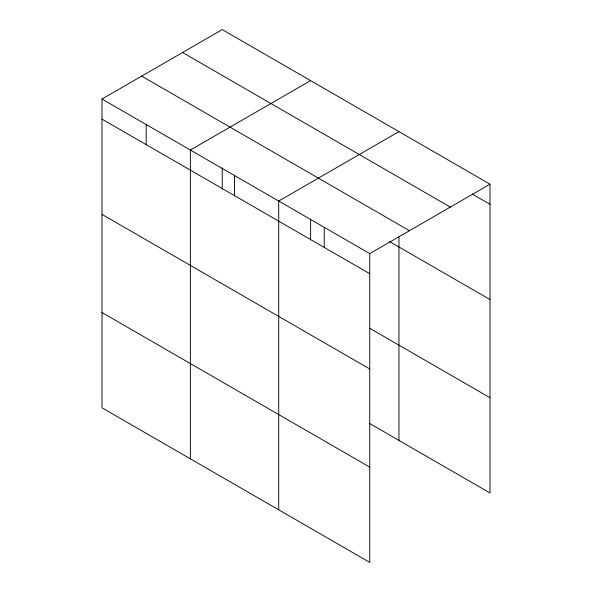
<?xml version="1.0" encoding="UTF-8"?>
<svg xmlns="http://www.w3.org/2000/svg" width="592" height="592" viewBox="0 0 592 592"><rect width="100%" height="100%" fill="white"/><g stroke="black" fill="none" stroke-linecap="round" stroke-linejoin="round"><path stroke-width="0.89" d="M102.002 99.027L369.756 253.613L369.756 562.4L102.002 407.814L102.002 99.027L222.244 29.6L489.998 184.186L489.998 492.973L369.771 423.561M310.608 80.616L190.358 150.035L190.358 458.83M398.964 131.624L278.721 201.051L278.721 509.838M369.756 253.613L489.998 184.186M472.431 194.146L489.998 204.284M182.565 52.51L450.32 207.096M141.68 76.116L409.435 230.702M389.499 241.529L489.998 299.552M102.002 119.125L369.756 273.711M369.771 328.301L489.998 397.713M102.002 214.393L369.756 368.979M102.002 312.546L369.756 467.132M398.964 236.822L398.964 440.418M324.238 227.328L324.238 247.434M310.608 218.914L310.608 240.012M234.536 175.543L234.536 195.649M222.244 167.899L222.244 189.003M146.18 124.527L146.18 144.633"/></g></svg>
